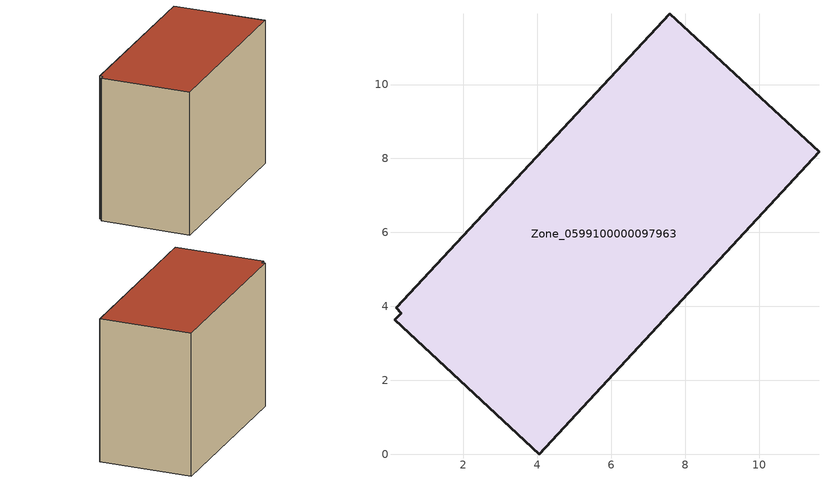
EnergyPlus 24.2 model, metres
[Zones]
Zone_0599100000097963
 floor ground (C_G): 0.14,3.64 0.32,3.82 0.18,3.96 7.58,11.92 11.62,8.18 4.05,0 z0
 wall outside (C_F): 4.05,0 11.62,8.18 7.58,11.92 0.18,3.96 0.32,3.82 0.14,3.64 4.05,0 z0:8.64
 roof outside (C_R): 0.32,3.82 0.14,3.64 4.05,0 11.62,8.18 7.58,11.92 0.18,3.96 z8.64
[BUILDING]
Pand.0599100000097963: North Axis=0; Terrain=City; Loads Convergence Tolerance Value=0.04; Temperature Convergence Tolerance Value=0.4; Solar Distribution=FullExterior; Maximum Number of Warmup Days=25; Minimum Number of Warmup Days=1
[Site:Location]
Rotterdam.The.Hague.AP_ZH_NLD Design_Conditions: Latitude=51.96; Longitude=4.45; Time Zone=1; Elevation=-4.5
[SITE:GROUNDTEMPERATURE:BUILDINGSURFACE]
18, 18, 18, 18, 18, 18, 18, 18, 18, 18, 18, 18
[MATERIAL] Thermal Absorptance=0.9; Solar Absorptance=0.7; Visible Absorptance=0.7
Name | Roughness | Thickness | Conductivity | Density | Specific Heat
G.TC.1975-1991 | MediumSmooth | 0.15 | 0.288461 | 540 | 1210
F.TC.1975-1991 | Rough | 0.3 | 0.230769 | 1920 | 840
R.TC.1975-1991 | MediumRough | 0.2 | 0.153846 | 1500 | 1000
[CONSTRUCTION]
C_G: G.TC.1975-1991
C_F: F.TC.1975-1991
C_R: R.TC.1975-1991
[ZONE]
Zone_0599100000097963: Type=1; Multiplier=1; Ceiling Height=Autocalculate; Volume=Autocalculate; Floor Area=autocalculate; Part of Total Floor Area=Yes
[ZONEINFILTRATION:DESIGNFLOWRATE]
Infil_Zone_0599100000097963: Zone or ZoneList or Space or SpaceList=Zone_0599100000097963; Schedule=AlwaysOn; Design Flow Rate Calculation Method=Flow/Area; Flow Rate per Floor Area=0.003; Constant Term Coefficient=1; Temperature Term Coefficient=0; Velocity Term Coefficient=0; Velocity Squared Term Coefficient=0
[HVACTEMPLATE:ZONE:IDEALLOADSAIRSYSTEM]
Zone_0599100000097963: Maximum Heating Supply Air Temperature=50; Minimum Cooling Supply Air Temperature=13; Maximum Heating Supply Air Humidity Ratio=0.0156; Minimum Cooling Supply Air Humidity Ratio=0.0077; Heating Limit=NoLimit; Cooling Limit=NoLimit; Dehumidification Control Type=ConstantSensibleHeatRatio; Cooling Sensible Heat Ratio=0.7; Dehumidification Setpoint=60; Humidification Control Type=None; Humidification Setpoint=30; Outdoor Air Method=None; Outdoor Air Flow Rate per Person=0.00944; Outdoor Air Flow Rate per Zone Floor Area=0; Outdoor Air Flow Rate per Zone=0; Demand Controlled Ventilation Type=None; Outdoor Air Economizer Type=NoEconomizer; Heat Recovery Type=None; Sensible Heat Recovery Effectiveness=0.7; Latent Heat Recovery Effectiveness=0.65
[ZONECONTROL:THERMOSTAT]
ThermostatControl_Zone_0599100000097963: Zone or ZoneList=Zone_0599100000097963; Control Type Schedule=DualSetpointControlType; Control 1=Thermostat_Zone_0599100000097963; Temperature Difference Between Cutout And Setpoint=0
[THERMOSTATSETPOINT:DUALSETPOINT]
Thermostat_Zone_0599100000097963: Heating Setpoint Temperature Schedule=HeatingSetpoint_Zone_0599100000097963; Cooling Setpoint Temperature Schedule=CoolingSetpoint_Zone_0599100000097963
[SCHEDULE:COMPACT]
HeatingSetpoint_Zone_0599100000097963: Through: 12/31, For: AllDays, Until: 24:00, 21
CoolingSetpoint_Zone_0599100000097963: Through: 12/31, For: AllDays, Until: 24:00, 24
DualSetpointControlType: Through: 12/31, For: AllDays, Until: 24:00, 4
AlwaysOn: Through: 12/31, For: AllDays, Until: 24:00, 1
